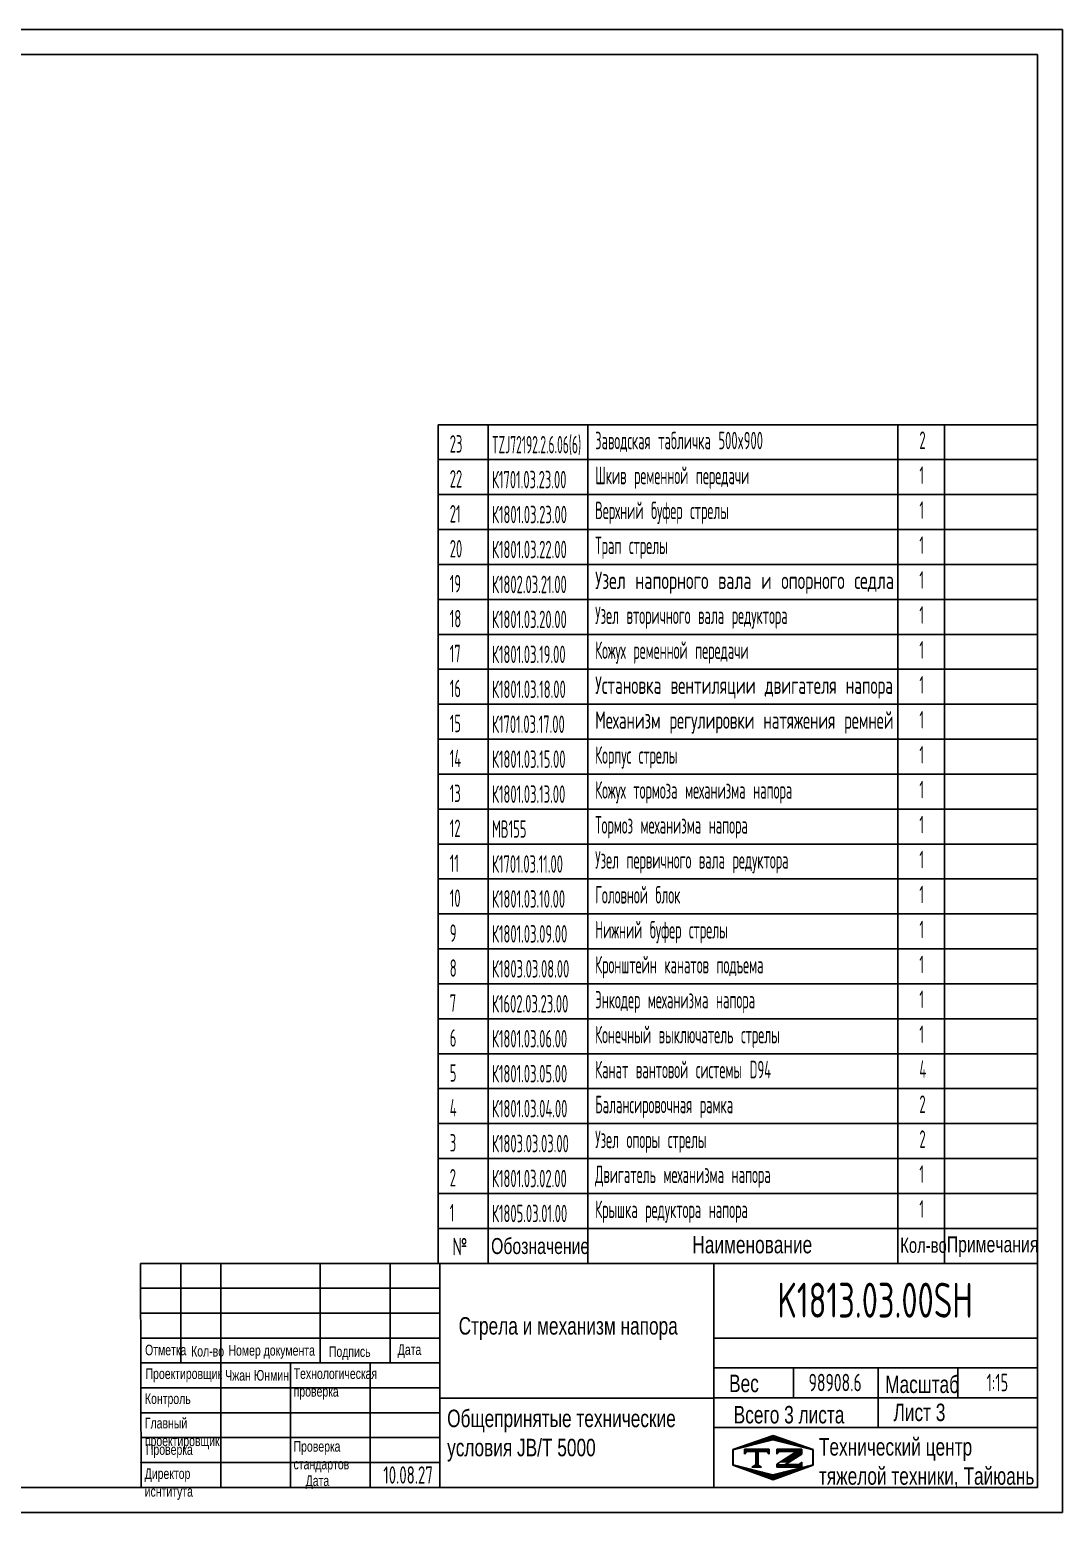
# Model space of a CAD drawing. Header units: millimetres. Extents: x 0 to 6300, y 0 to 4455.
# Drawn here: x 3198 to 6300, y 0 to 4455 of the extents above; entities that cross this region are included whole.
import ezdxf
from ezdxf.enums import TextEntityAlignment as Align

# ---------------------------------------------------------------- set-up
doc = ezdxf.new("R2010")
doc.units = ezdxf.units.MM
doc.header["$LTSCALE"] = 150
for name, color, linetype in [('01', 7, 'Continuous'), ('02', 1, 'Continuous'), ('11', 3, 'Continuous'), ('THICK', 7, 'Continuous')]:
    doc.layers.add(name, color=color, linetype=linetype)
doc.styles.add('HZLIB', font='TXT.shx', dxfattribs={"width": 0.5, "height": 52.5})
doc.styles.get("Standard").update_dxf_attribs({"font": 'isocp', "width": 0.707, "bigfont": 'intecad.shx'})

# ---------------------------------------------------------------- blocks, each defined once
blk = doc.blocks.new('*U50')
at = {"layer": '01'}
for points in [[(415, 292), (25, 292)], [(415, 5), (415, 292)], [(25, 5), (415, 5)]]:
    blk.add_lwpolyline(points, dxfattribs=at)
at = {"layer": '02'}
for points in [[(420, 297), (0, 297)], [(420, 0), (420, 297)], [(0, 0), (420, 0)]]:
    blk.add_lwpolyline(points, dxfattribs=at)
blk = doc.blocks.new('*X79')
at = {"color": 0}
for p, q in [((127.06, 7.8), (132.06, 7.8)), ((127.06, 7.5), (132.06, 7.5)), ((127.06, 7.2), (127.32, 7.2)), ((128.77, 6), (130.57, 6)), ((129.23, 6.3), (131.04, 6.3)), ((129.7, 6.6), (131.51, 6.6)), ((130.16, 6.9), (131.98, 6.9)), ((130.62, 7.2), (132.06, 7.2)), ((127.84, 5.4), (129.64, 5.4)), ((128.3, 5.7), (130.1, 5.7))]:
    blk.add_line(p, q, dxfattribs=at)
blk = doc.blocks.new('*X80')
at = {"color": 0}
for p, q in [((127.06, 4.8), (132.06, 4.8)), ((127.06, 4.5), (132.06, 4.5)), ((131.84, 5.1), (132.06, 5.1))]:
    blk.add_line(p, q, dxfattribs=at)
blk = doc.blocks.new('*X78')
at = {"color": 0}
for p, q in [((122.34, 4.5), (123.72, 4.5)), ((122.82, 4.8), (123.24, 4.8))]:
    blk.add_line(p, q, dxfattribs=at)
blk = doc.blocks.new('*X77')
at = {"color": 0}
for p, q in [((120.53, 7.8), (125.53, 7.8)), ((120.53, 7.5), (125.53, 7.5)), ((120.53, 7.2), (120.79, 7.2)), ((125.27, 7.2), (125.53, 7.2))]:
    blk.add_line(p, q, dxfattribs=at)
blk = doc.blocks.new('*X76')
at = {"color": 0}
for p, q in [((121.52, 9), (123.12, 9)), ((122.38, 9.3), (124.32, 9.3)), ((123.24, 9.6), (125.52, 9.6)), ((124.1, 9.9), (128.52, 9.9)), ((124.97, 10.2), (127.67, 10.2)), ((125.83, 10.5), (126.82, 10.5)), ((127.02, 9.6), (129.37, 9.6)), ((128.22, 9.3), (130.22, 9.3)), ((129.42, 9), (131.07, 9)), ((118.22, 7.8), (118.32, 7.8)), ((118.22, 7.5), (118.27, 7.5)), ((118.22, 7.2), (118.27, 7.2)), ((118.22, 6.9), (118.27, 6.9)), ((118.22, 6.6), (118.27, 6.6)), ((118.22, 6.3), (118.27, 6.3)), ((118.22, 6), (118.27, 6)), ((118.94, 8.1), (119.52, 8.1)), ((119.8, 8.4), (120.72, 8.4)), ((120.66, 8.7), (121.92, 8.7)), ((130.62, 8.7), (131.92, 8.7)), ((131.82, 8.4), (132.77, 8.4)), ((133.02, 8.1), (133.62, 8.1)), ((134.22, 7.8), (134.32, 7.8)), ((134.27, 7.5), (134.32, 7.5)), ((134.27, 7.2), (134.32, 7.2)), ((134.27, 6.9), (134.32, 6.9)), ((134.27, 6.6), (134.32, 6.6)), ((134.27, 6.3), (134.32, 6.3)), ((134.27, 6), (134.32, 6)), ((118.22, 5.7), (118.27, 5.7)), ((118.22, 5.4), (118.27, 5.4)), ((118.22, 5.1), (118.27, 5.1)), ((118.22, 4.8), (118.27, 4.8)), ((118.79, 4.5), (119.42, 4.5)), ((119.61, 4.2), (120.62, 4.2)), ((120.43, 3.9), (121.82, 3.9)), ((121.26, 3.6), (123.02, 3.6)), ((122.08, 3.3), (124.22, 3.3)), ((122.91, 3), (125.42, 3)), ((127.12, 3), (129.7, 3)), ((128.32, 3.3), (130.51, 3.3)), ((129.52, 3.6), (131.32, 3.6)), ((130.72, 3.9), (132.14, 3.9)), ((131.92, 4.2), (132.95, 4.2)), ((133.12, 4.5), (133.76, 4.5)), ((134.27, 5.7), (134.32, 5.7)), ((134.27, 5.4), (134.32, 5.4)), ((134.27, 5.1), (134.32, 5.1)), ((134.27, 4.8), (134.32, 4.8)), ((123.73, 2.7), (128.89, 2.7)), ((124.55, 2.4), (128.07, 2.4)), ((125.38, 2.1), (127.26, 2.1)), ((126.2, 1.8), (126.45, 1.8))]:
    blk.add_line(p, q, dxfattribs=at)

msp = doc.modelspace()

# ---------------------------------------------------------------- linework, layer by layer
for p, q in [((4425, 3268.1), (4425.1, 748.1)), ((4425, 3268.1), (6225, 3268.1)), ((4575, 3268.1), (4575, 748.1)), ((4875, 3268.1), (4875, 748.1)), ((5806.3, 3268.1), (5806.3, 748.1)), ((5946.5, 3268.1), (5946.5, 748.1)), ((6225, 3268.1), (6225, 748.1)), ((4425, 3163.1), (6225, 3163.1)), ((4425, 3058.1), (6225, 3058.1)), ((4425, 2953.1), (6225, 2953.1)), ((4425, 2848.1), (6225, 2848.1)), ((4425, 2743.1), (6225, 2743.1)), ((4425, 2638.1), (6225, 2638.1)), ((4425, 2533.1), (6225, 2533.1)), ((4425, 2428.1), (6225, 2428.1)), ((4425, 2323.1), (6225, 2323.1)), ((4425, 2218.1), (6225, 2218.1)), ((4425, 2113.1), (6225, 2113.1)), ((4425, 2008.1), (6225, 2008.1)), ((4425, 1903.1), (6225, 1903.1)), ((4425, 1798.1), (6225, 1798.1)), ((4425, 1693.1), (6225, 1693.1)), ((4425, 1588.1), (6225, 1588.1)), ((4425, 1483.1), (6225, 1483.1)), ((4425, 1378.1), (6225, 1378.1)), ((4425, 1273.1), (6225, 1273.1)), ((4425, 1168.1), (6225, 1168.1)), ((4425, 1063.1), (6225, 1063.1)), ((4425, 958.1), (6225, 958.1)), ((4425, 853.1), (6225, 853.1)), ((4425.1, 748.1), (6225, 748.1))]:
    msp.add_line(p, q)
at = {"layer": 'THICK'}
for p, q in [((3530.6, 748.1), (3532.6, 75)), ((3530.6, 748.1), (6225, 748.1)), ((3652.2, 747.8), (3652.2, 748.1)), ((3652.3, 448.9), (3652.3, 748.1)), ((3771.9, 75), (3771.9, 748.1)), ((4071.1, 448.9), (4071.1, 748.1)), ((4280.5, 448.9), (4280.5, 748.1)), ((4430.1, 75), (4430.1, 748.1)), ((5252.8, 75), (5252.8, 748.1)), ((6225, 75), (6225, 748.1)), ((3532.6, 523.7), (4430.1, 523.7)), ((5252.8, 523.7), (6225, 523.7)), ((3532.6, 448.9), (4430.1, 448.9)), ((3981.3, 75), (3981.3, 448.9)), ((4220.7, 75), (4220.7, 448.9)), ((5252.8, 434), (6225, 434)), ((5492.1, 344.2), (5492.1, 434)), ((5746.4, 254.5), (5746.4, 434)), ((5985.7, 344.2), (5985.7, 434)), ((4430.1, 342.9), (5252.8, 342.9)), ((5252.8, 344.2), (6225, 344.2)), ((5252.8, 254.5), (6225, 254.5)), ((3532.6, 75), (6225, 75))]:
    msp.add_line(p, q, dxfattribs=at)
at = {"layer": 'THICK', "color": 3}
for p, q in [((3532.6, 673.3), (4430.1, 673.3)), ((3532.6, 598.5), (4430.1, 598.5)), ((3532.6, 374.2), (4430.1, 374.2)), ((3532.6, 299.4), (4430.1, 299.4)), ((3532.6, 224.6), (4430.1, 224.6)), ((5310.4, 188.8), (5431.6, 231)), ((5431.6, 231), (5551.3, 188.8)), ((5310.4, 141.7), (5310.4, 188.8)), ((5311.2, 187.8), (5430.8, 217.7)), ((5311.2, 142.9), (5311.2, 187.8)), ((5344.9, 175.2), (5344.9, 190.2)), ((5344.9, 190.2), (5419.7, 190.2)), ((5352.4, 182.7), (5344.9, 175.2)), ((5412.3, 182.7), (5352.4, 182.7)), ((5379.1, 182.8), (5379.1, 141.7)), ((5382.3, 182.8), (5382.3, 141.7)), ((5386.1, 182.8), (5386.1, 141.7)), ((5419.7, 175.2), (5412.3, 182.7)), ((5419.7, 190.2), (5419.7, 175.2)), ((5430.8, 217.7), (5550.5, 187.8)), ((5442.6, 190.2), (5442.6, 175.2)), ((5442.6, 190.2), (5517.4, 190.2)), ((5442.6, 175.2), (5450.1, 182.7)), ((5501.5, 182.7), (5442.6, 144.6)), ((5450.1, 182.7), (5501.5, 182.7)), ((5517.4, 190.2), (5517.4, 175.2)), ((5550.5, 187.8), (5550.5, 142.9)), ((5551.3, 188.8), (5551.3, 141.7)), ((3532.6, 149.8), (4430.1, 149.8)), ((5431.6, 97.6), (5310.4, 141.7)), ((5430.8, 113), (5311.2, 142.9)), ((5382.3, 145.1), (5367.8, 136)), ((5367.8, 136), (5382.3, 136)), ((5382.3, 145.1), (5396.8, 136)), ((5396.8, 136), (5382.3, 136)), ((5550.5, 142.9), (5430.8, 113)), ((5551.3, 141.7), (5431.6, 97.6)), ((5442.6, 144.6), (5442.6, 136)), ((5442.6, 136), (5517.4, 136)), ((5479.1, 150.8), (5467.7, 143.5)), ((5509.9, 143.5), (5467.7, 143.5)), ((5517.4, 175.3), (5479.1, 150.8)), ((5517.4, 151), (5509.9, 143.5)), ((5517.4, 136), (5517.4, 151))]:
    msp.add_line(p, q, dxfattribs=at)
for p in [(3532.6, 149.8), (3532.6, 75)]:
    msp.add_point(p, dxfattribs=at)

# ---------------------------------------------------------------- block references
at = {"layer": '01', "xscale": 15, "yscale": 15, "zscale": 15}
msp.add_blockref('*U50', (0, 0), dxfattribs=at)
at = {"layer": 'THICK', "color": 3, "xscale": 14.95768940112811, "yscale": 14.95768940112748, "zscale": 14.9576894011279}
for name in ['*X76', '*X77', '*X79', '*X78', '*X80']:
    msp.add_blockref(name, (3542.1, 71.3), dxfattribs=at)

# ---------------------------------------------------------------- texts
at = {"style": 'HZLIB', "width": 0.5}
for s, p in [('23', (4460, 3184.1)), ('Заводская табличка 500x900', (4896.7, 3194.2)), ('2', (5870.7, 3195.2)), ('22', (4460, 3079.1)), ('К1701.03.23.00', (4586.7, 3076.8)), ('Шкив ременной передачи', (4896.7, 3089.2)), ('1', (5870.7, 3090.2)), ('Верхний буфер стрелы', (4896.7, 2984.2)), ('1', (5870.7, 2985.2)), ('21', (4460, 2974.1)), ('К1801.03.23.00', (4586.7, 2971.8)), ('20', (4460, 2869.1)), ('К1801.03.22.00', (4586.7, 2866.8)), ('Трап стрелы', (4896.7, 2879.2)), ('1', (5870.7, 2880.2)), ('19', (4460, 2764.1)), ('К1802.03.21.00', (4586.7, 2761.8)), ('1', (5870.7, 2775.2)), ('Узел вторичного вала редуктора', (4896.7, 2669.2)), ('1', (5870.7, 2670.2)), ('18', (4460, 2659.1)), ('К1801.03.20.00', (4586.7, 2656.8)), ('17', (4460, 2554.1)), ('К1801.03.19.00', (4586.7, 2551.8)), ('Кожух ременной передачи', (4896.7, 2564.2)), ('1', (5870.7, 2565.2)), ('16', (4460, 2449.1)), ('К1801.03.18.00', (4586.7, 2446.8)), ('1', (5870.7, 2460.2)), ('1', (5870.7, 2355.2)), ('15', (4460, 2344.1)), ('К1701.03.17.00', (4586.7, 2341.8)), ('14', (4460, 2239.1)), ('К1801.03.15.00', (4586.7, 2236.8)), ('Корпус стрелы', (4896.7, 2249.2)), ('1', (5870.7, 2250.2)), ('13', (4460, 2134.1)), ('К1801.03.13.00', (4586.7, 2131.8)), ('Кожух тормоза механизма напора', (4896.7, 2144.2)), ('1', (5870.7, 2145.2)), ('12', (4460, 2029.1)), ('MB155', (4586.7, 2026.8)), ('Тормоз механизма напора', (4896.7, 2039.2)), ('1', (5870.7, 2040.2)), ('11', (4460, 1924.1)), ('К1701.03.11.00', (4586.7, 1921.8)), ('Узел первичного вала редуктора', (4896.7, 1934.2)), ('1', (5870.7, 1935.2)), ('10', (4460, 1819.1)), ('Головной блок', (4896.7, 1829.2)), ('1', (5870.7, 1830.2)), ('К1801.03.10.00', (4586.7, 1816.8)), ('9', (4460, 1714.1)), ('К1801.03.09.00', (4586.7, 1711.8)), ('Нижний буфер стрелы', (4896.7, 1724.2)), ('1', (5870.7, 1725.2)), ('8', (4460, 1609.1)), ('К1803.03.08.00', (4586.7, 1606.8)), ('Кронштейн канатов подъема', (4896.7, 1619.2)), ('1', (5870.7, 1620.2)), ('Энкодер механизма напора', (4896.7, 1514.2)), ('1', (5870.7, 1515.2)), ('7', (4460, 1504.1)), ('К1602.03.23.00', (4586.7, 1501.8)), ('6', (4460, 1399.1)), ('К1801.03.06.00', (4586.7, 1396.8)), ('Конечный выключатель стрелы', (4896.7, 1409.2)), ('1', (5870.7, 1410.2)), ('5', (4460, 1294.1)), ('К1801.03.05.00', (4586.7, 1291.8)), ('Канат вантовой системы D94', (4896.7, 1304.2)), ('4', (5870.7, 1305.2)), ('Балансировочная рамка', (4896.7, 1199.2)), ('2', (5870.7, 1200.2)), ('4', (4460, 1189.1)), ('К1801.03.04.00', (4586.7, 1186.8)), ('3', (4460, 1084.1)), ('К1803.03.03.00', (4586.7, 1081.8)), ('Узел опоры стрелы', (4896.7, 1094.2)), ('2', (5870.7, 1095.2)), ('2', (4460, 979.1)), ('К1801.03.02.00', (4586.7, 976.8)), ('Двигатель механизма напора', (4896.7, 989.2)), ('1', (5870.7, 990.2)), ('Крышка редуктора напора', (4896.7, 884.2)), ('1', (5870.7, 885.2)), ('1', (4460, 874.1)), ('К1805.03.01.00', (4586.7, 871.8))]:
    msp.add_text(s, height=52.5, dxfattribs=at).set_placement(p)
at = {"style": 'HZLIB'}
for s, width, p, p2 in [('TZJ72192.2.6.06(6)', 0.351974, (4586.7, 3181.8), (4854.6, 3181.8)), ('Узел напорного вала и опорного седла', 0.48398, (4896.7, 2774.2), (5794.5, 2774.2)), ('Установка вентиляции двигателя напора', 0.466915, (4896.7, 2459.2), (5791.4, 2459.2)), ('Механизм регулировки натяжения ремней', 0.467712, (4896.7, 2354.2), (5792.9, 2354.2))]:
    msp.add_text(s, height=52.5, dxfattribs=dict(at, width=width)).set_placement(p, p2, align=Align.FIT)
at = {"layer": '01', "attachment_point": 1}
for s, insert, char_height, width in [('{\\Fisocp,intecad|c204;№}', (4468, 824.8), 52.5, 1.974), ('{\\fArial|b0|i0|c204|p34;Примечания}', (5952.9, 829.3), 48, 6.952)]:
    msp.add_mtext(s, dxfattribs=dict(at, insert=insert, char_height=char_height, width=width))
at = {"layer": '01'}
for s, insert, char_height, attachment_point in [('{\\fArial|b0|i0|c204|p34;Обозначение}', (4584.1, 775.5), 48, 7), ('{\\fArial|b0|i0|c204|p34;Наименование}', (5188.7, 830.8), 52.5, 1), ('{\\fArial|b0|i0|c204|p34;Кол-во}', (5813.2, 824.9), 45, 1), ('{\\fArial|b0|i0|c204|p34;\\C3;Стрела и механизм напора}', (4486.6, 586.6), 52.5, 1), ('{\\fArial|b0|i0|c204|p34;Отметка}', (3544.8, 503.8), 31.894, 1), ('{\\fArial|b0|i0|c204|p34;Кол-во}', (3683.1, 500.1), 31.894, 1), ('{\\fArial|b0|i0|c204|p34;Номер документа}', (3795.2, 502.6), 31.894, 1), ('{\\fArial|b0|i0|c204|p34;Подпись}', (4096.9, 498.9), 31.894, 1), ('{\\fArial|b0|i0|c204|p34;Дата}', (4303.7, 505), 31.894, 1), ('{\\fArial|b0|i0|c204|p34;Проектировщик}', (3546.2, 432.6), 31.894, 1), ('{\\fArial|b0|i0|c204|p34;\\C3;Чжан Юнмин}', (3785.4, 427.7), 31.894, 1), ('{\\fArial|b0|i0|c204|p34;Технологическая\\Pпроверка}', (3991.1, 432.8), 31.894, 1), ('{\\fArial|b0|i0|c204|p34;Вес}', (5299, 413.7), 52.5, 1), ('{\\fArial|b0|i0|c204|p34;Масштаб}', (5767.9, 411), 52.5, 1), ('{\\fArial|b0|i0|c204|p34;Контроль}', (3544.4, 357.4), 31.894, 1), ('{\\fArial|b0|i0|c204|p34;Общепринятые технические\\Pусловия \\fArial|b0|i0|c0|p34;JB/T 5000}', (4452.1, 308.5), 52.5, 1), ('{\\fArial|b0|i0|c204|p34;Всего 3 листа}', (5312.9, 319.7), 52.5, 1), ('{\\fArial|b0|i0|c204|p34;Лист 3}', (5792.8, 326.7), 52.5, 1), ('{\\fArial|b0|i0|c204|p34;Главный\\Pпроектировщик}', (3544.1, 284), 31.894, 1), ('{\\fArial|b0|i0|c204|p34;Технический центр\\Pтяжелой техники, Тайюань}', (5568.7, 223), 52.5, 1), ('{\\fArial|b0|i0|c204|p34;Проверка}', (3547.2, 204.7), 31.894, 1), ('{\\fArial|b0|i0|c204|p34;Проверка\\Pстандартов}', (3990.8, 214.2), 31.894, 1), ('{\\fArial|b0|i0|c204|p34;Директор\\Pиснтитута}', (3543.6, 132.2), 31.894, 1), ('{\\fArial|b0|i0|c204|p34;Дата}', (4027.1, 110.9), 31.894, 1)]:
    msp.add_mtext(s, dxfattribs=dict(at, insert=insert, char_height=char_height, attachment_point=attachment_point))
at = {"layer": '11'}
for s, height, width, p, p2 in [('K1813.03.00SH', 105, 0.693834, (5444.1, 585), (6030.9, 585)), ('98908.6', 52.5, 0.689019, (5537.8, 363.8), (5697.2, 363.8)), ('1:15', 52.5, 0.650931, (6072.7, 363.8), (6137.3, 363.8)), ('10.08.27', 52.09, 0.642055, (4260.4, 86.2), (4409.2, 86.2))]:
    msp.add_text(s, height=height, dxfattribs=dict(at, width=width)).set_placement(p, p2, align=Align.FIT)

doc.saveas('drawing.dxf')
